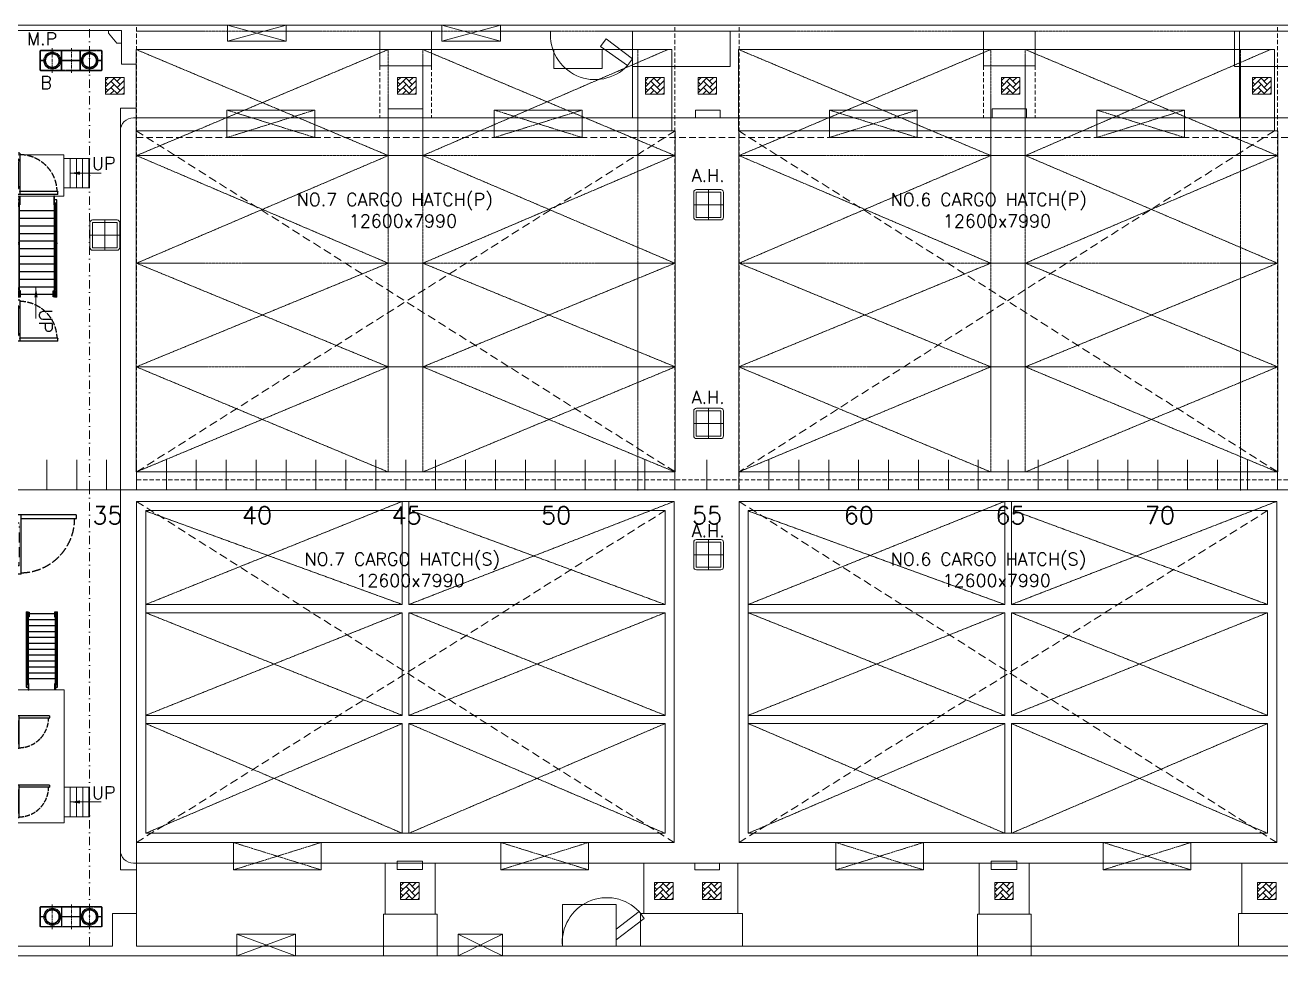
# Model space of a CAD drawing. Header units: inches. Extents: x -1413543 to -1222802, y -662286 to -549720.
# Drawn here: x -1375747 to -1337567, y -632947 to -604660 of the extents above; entities that cross this region are included whole.
import ezdxf

# ---------------------------------------------------------------- set-up
doc = ezdxf.new("R2010")
doc.units = ezdxf.units.IN
doc.header["$MEASUREMENT"] = 0
for name, pattern in [('ACAD_ISO02W100', [15, 12, -3]), ('CENTER', [2, 1.25, -0.25, 0.25, -0.25]), ('CENTER2', [1.125, 0.75, -0.125, 0.125, -0.125]), ('DASHDOTX2', [50.8, 25.4, -12.7, 0, -12.7]), ('HIDDEN', [0.375, 0.25, -0.125]), ('HIDDENX2', [19.05, 12.7, -6.35])]:
    doc.linetypes.add(name, pattern=pattern)
doc.layers.get('0').update_dxf_attribs({"color": 1, "lineweight": 20})
for name, color, linetype in [('bd casing (6c34) - Visible', 8, 'HIDDEN'), ('bd glass (6c34) - Visible', 8, 'HIDDEN'), ('Dimension', 1, 'Continuous'), ('door (6c34) - Visible', 8, 'HIDDEN'), ('door (dd79) - Visible', 7, 'Continuous'), ('LADDER', 2, 'Continuous')]:
    doc.layers.add(name, color=color, linetype=linetype)
doc.layers.add('Door & Window & scuttle', color=2, linetype='Continuous', lineweight=25)
doc.layers.add('Outfiiting Items', color=7, linetype='Continuous', lineweight=20)
doc.styles.add('Romans', font='romans.shx', dxfattribs={"width": 0.8})
doc.styles.get("Standard").update_dxf_attribs({"font": 'arial.ttf'})
doc.dimstyles.new('Base Scale 1-300.1', dxfattribs={"dimscale": 300, "dimtxt": 2, "dimasz": 2, "dimexe": 1, "dimexo": 1, "dimgap": 0.7, "dimtad": 1, "dimdec": 0, "dimzin": 0, "dimdsep": 46, "dimtxsty": 'Romans', "dimcen": 0, "dimclrd": 256, "dimclre": 256, "dimclrt": 104, "dimadec": 0, "dimazin": 0, "dimtfac": 1, "dimtdec": 0, "dimtmove": 0, "dimatfit": 3, "dimfxl": 0, "dimtolj": 1, "dimtzin": 0, "dimlwd": -1, "dimlwe": -1, "dimarcsym": 0})

# ---------------------------------------------------------------- blocks, each defined once
blk = doc.blocks.new('frame23')
at = {"color": 0, "ltscale": 10}
for points in [[(364491, -60802), (364491, -60098)], [(365191, -60802), (365191, -60098)], [(365891, -60802), (365891, -60098)], [(366591, -60802), (366591, -60098)], [(367291, -60802), (367291, -60098)], [(367991, -60802), (367991, -60098)], [(368691, -60802), (368691, -60098)], [(369391, -60802), (369391, -60098)], [(370091, -60802), (370091, -60098)], [(370791, -60802), (370791, -60098)], [(371491, -60802), (371491, -60098)], [(372191, -60802), (372191, -60098)], [(372891, -60802), (372891, -60098)], [(373591, -60802), (373591, -60098)], [(374291, -60802), (374291, -60098)], [(374991, -60802), (374991, -60098)], [(375691, -60802), (375691, -60098)], [(376391, -60802), (376391, -60098)], [(377091, -60802), (377091, -60098)], [(377791, -60802), (377791, -60098)], [(378491, -60802), (378491, -60098)], [(379191, -60802), (379191, -60098)], [(379941, -60802), (379941, -60098)], [(380691, -60802), (380691, -60098)], [(381391, -60802), (381391, -60098)], [(382091, -60802), (382091, -60098)], [(382791, -60802), (382791, -60098)], [(383491, -60802), (383491, -60098)], [(384191, -60802), (384191, -60098)], [(384891, -60802), (384891, -60098)], [(385591, -60802), (385591, -60098)], [(386291, -60802), (386291, -60098)], [(386991, -60802), (386991, -60098)], [(387691, -60802), (387691, -60098)], [(388391, -60802), (388391, -60098)], [(389091, -60802), (389091, -60098)], [(389791, -60802), (389791, -60098)], [(390491, -60802), (390491, -60098)], [(391191, -60802), (391191, -60098)], [(391891, -60802), (391891, -60098)], [(392591, -60802), (392591, -60098)], [(393291, -60802), (393291, -60098)]]:
    blk.add_lwpolyline(points, dxfattribs=at)
at = {"color": 0}
blk.add_lwpolyline([(334889, -60802), (479991, -60802)], dxfattribs=at)
at = {"color": 0, "ltscale": 10, "char_height": 409.8, "attachment_point": 1}
for s, width, insert in [('\\pt819.59;{\\Fromans|c0;35}', 335.84, (365561, -61192)), ('\\pt819.59;{\\Fromans|c0;40}', 666.19, (369061, -61192)), ('\\pt819.59;{\\Fromans|c0;45}', 335.84, (372561, -61192)), ('\\pt819.59;{\\Fromans|c0;50}', 335.84, (376061, -61192)), ('\\pt819.59;{\\Fromans|c0;55}', 409.8, (379593, -61192)), ('\\pt819.59;{\\Fromans|c0;60}', 409.8, (383143, -61192)), ('\\pt819.59;{\\Fromans|c0;65}', 409.8, (386693, -61192)), ('\\pt819.59;{\\Fromans|c0;70}', 409.8, (390193, -61192))]:
    blk.add_mtext_dynamic_manual_height_columns(s, width=width, gutter_width=12.5, heights=[0], dxfattribs=dict(at, insert=insert))
blk = doc.blocks.new('qwee')
at = {"layer": 'bd casing (6c34) - Visible', "color": 0}
for points in [[(541433, -116123, -12), (541448, -116123, -12), (541463, -116123, -12)], [(541433, -116123, -12), (541433, -116147, -12), (541433, -116171, -12)], [(541433, -116651, -12), (541433, -116675, -12), (541433, -116699, -12)], [(541463, -116699, -12), (541448, -116699, -12), (541433, -116699, -12)]]:
    blk.add_open_spline(points, degree=2, dxfattribs=at)
at = {"layer": 'bd glass (6c34) - Visible', "color": 0}
blk.add_open_spline([(541433, -116651, -12), (541433, -116411, -12), (541433, -116171, -12)], degree=2, dxfattribs=at)
at = {"layer": 'Door & Window & scuttle', "color": 0, "linetype": 'ACAD_ISO02W100', "ltscale": 10}
blk.add_arc((541417, -116760, -12), 732, 90.7066, 179.4564, dxfattribs=at)
at = {"layer": 'door (6c34) - Visible', "color": 0}
for points, knots in [([(541486, -116092, -12), (541491, -116092, -12), (541496, -116092, -12), (541500, -116092, -12), (541503, -116092, -12), (541506, -116092, -12), (541509, -116092, -12), (541509, -116092, -12), (541510, -116092, -12), (541511, -116092, -12), (541513, -116092, -12), (541515, -116092, -12), (541516, -116092, -12), (541520, -116093, -12), (541523, -116094, -12), (541527, -116095, -12), (541530, -116096, -12), (541534, -116098, -12), (541537, -116100, -12), (541540, -116103, -12), (541543, -116105, -12), (541545, -116108, -12), (541548, -116111, -12), (541550, -116115, -12), (541551, -116118, -12), (541553, -116121, -12), (541554, -116125, -12), (541555, -116129, -12), (541555, -116130, -12), (541555, -116132, -12), (541555, -116134, -12), (541555, -116135, -12), (541555, -116136, -12), (541555, -116137, -12), (541555, -116138, -12), (541555, -116139, -12), (541555, -116140, -12), (541555, -116142, -12), (541555, -116144, -12), (541555, -116147, -12), (541555, -116149, -12), (541555, -116151, -12), (541555, -116154, -12), (541555, -116163, -12), (541555, -116173, -12), (541555, -116182, -12), (541555, -116192, -12), (541555, -116201, -12), (541555, -116210, -12), (541555, -116213, -12), (541555, -116215, -12), (541555, -116218, -12), (541555, -116220, -12), (541555, -116222, -12), (541555, -116225, -12), (541555, -116225, -12), (541555, -116226, -12), (541555, -116226, -12), (541555, -116227, -12), (541555, -116228, -12), (541555, -116229, -12), (541555, -116229, -12), (541555, -116230, -12), (541555, -116231, -12), (541555, -116234, -12), (541554, -116237, -12), (541554, -116240, -12), (541553, -116243, -12), (541552, -116246, -12), (541550, -116248, -12), (541550, -116249, -12), (541549, -116250, -12), (541549, -116250, -12), (541549, -116251, -12), (541548, -116252, -12), (541548, -116252, -12), (541547, -116253, -12), (541547, -116254, -12), (541547, -116254, -12), (541546, -116255, -12), (541546, -116255, -12), (541546, -116255, -12), (541545, -116256, -12), (541545, -116256, -12), (541545, -116256, -12), (541544, -116258, -12), (541542, -116260, -12), (541541, -116261, -12), (541540, -116263, -12), (541539, -116264, -12), (541538, -116266, -12), (541535, -116269, -12), (541533, -116272, -12), (541531, -116275, -12), (541528, -116279, -12), (541526, -116282, -12), (541523, -116285, -12)], [1.795647, 1.795647, 1.795647, 1.795647, 16.373701, 16.373701, 16.373701, 24.654515, 24.654515, 24.654515, 27.283929, 27.283929, 27.283929, 32.321107, 32.321107, 32.321107, 43.237309, 43.237309, 43.237309, 54.686123, 54.686123, 54.686123, 66.367219, 66.367219, 66.367219, 77.893449, 77.893449, 77.893449, 88.905867, 88.905867, 88.905867, 94.138366, 94.138366, 94.138366, 97.475142, 97.475142, 97.475142, 100.042977, 100.042977, 100.042977, 107.077017, 107.077017, 107.077017, 114.169226, 114.169226, 114.169226, 142.496763, 142.496763, 142.496763, 170.829157, 170.829157, 170.829157, 177.916258, 177.916258, 177.916258, 184.977658, 184.977658, 184.977658, 186.904096, 186.904096, 186.904096, 189.16594, 189.16594, 189.16594, 191.395327, 191.395327, 191.395327, 200.539981, 200.539981, 200.539981, 209.665065, 209.665065, 209.665065, 211.921544, 211.921544, 211.921544, 214.180847, 214.180847, 214.180847, 216.407599, 216.407599, 216.407599, 217.898003, 217.898003, 217.898003, 219.259092, 219.259092, 219.259092, 225.229087, 225.229087, 225.229087, 231.20403, 231.20403, 231.20403, 243.15237, 243.15237, 243.15237, 255.101362, 255.101362, 255.101362, 255.101362]), ([(541504, -116270, -12), (541506, -116267, -12), (541508, -116264, -12), (541511, -116261, -12), (541513, -116258, -12), (541516, -116254, -12), (541518, -116251, -12), (541519, -116250, -12), (541520, -116248, -12), (541522, -116246, -12), (541523, -116245, -12), (541524, -116243, -12), (541525, -116242, -12), (541525, -116241, -12), (541526, -116241, -12), (541526, -116241, -12), (541526, -116240, -12), (541527, -116240, -12), (541527, -116240, -12), (541527, -116239, -12), (541527, -116239, -12), (541527, -116239, -12), (541527, -116238, -12), (541528, -116238, -12), (541528, -116238, -12), (541528, -116238, -12), (541528, -116237, -12), (541528, -116237, -12), (541529, -116236, -12), (541530, -116234, -12), (541530, -116233, -12), (541530, -116232, -12), (541531, -116230, -12), (541531, -116229, -12), (541531, -116229, -12), (541531, -116228, -12), (541531, -116228, -12), (541531, -116228, -12), (541531, -116227, -12), (541531, -116226, -12), (541531, -116226, -12), (541531, -116225, -12), (541531, -116225, -12), (541531, -116222, -12), (541531, -116220, -12), (541531, -116218, -12), (541531, -116215, -12), (541531, -116213, -12), (541531, -116210, -12), (541531, -116201, -12), (541531, -116192, -12), (541531, -116182, -12), (541531, -116173, -12), (541531, -116163, -12), (541531, -116154, -12), (541531, -116151, -12), (541531, -116149, -12), (541531, -116147, -12), (541531, -116144, -12), (541531, -116142, -12), (541531, -116140, -12), (541531, -116139, -12), (541531, -116138, -12), (541531, -116137, -12), (541531, -116136, -12), (541531, -116136, -12), (541531, -116135, -12), (541531, -116135, -12), (541531, -116134, -12), (541530, -116133, -12), (541530, -116131, -12), (541530, -116130, -12), (541529, -116128, -12), (541528, -116127, -12), (541527, -116125, -12), (541526, -116124, -12), (541525, -116122, -12), (541524, -116121, -12), (541522, -116120, -12), (541521, -116119, -12), (541519, -116118, -12), (541518, -116118, -12), (541516, -116117, -12), (541515, -116117, -12), (541513, -116116, -12), (541512, -116116, -12), (541512, -116116, -12), (541511, -116116, -12), (541510, -116116, -12), (541509, -116116, -12), (541509, -116116, -12), (541506, -116116, -12), (541503, -116116, -12), (541500, -116116, -12), (541496, -116116, -12), (541491, -116116, -12), (541486, -116116, -12)], [0, 0, 0, 0, 11.948992, 11.948992, 11.948992, 23.897801, 23.897801, 23.897801, 29.872276, 29.872276, 29.872276, 35.85081, 35.85081, 35.85081, 37.203356, 37.203356, 37.203356, 38.427182, 38.427182, 38.427182, 39.456646, 39.456646, 39.456646, 40.483304, 40.483304, 40.483304, 41.51353, 41.51353, 41.51353, 45.656856, 45.656856, 45.656856, 49.780168, 49.780168, 49.780168, 50.816029, 50.816029, 50.816029, 52.361849, 52.361849, 52.361849, 54.243136, 54.243136, 54.243136, 61.349686, 61.349686, 61.349686, 68.43025, 68.43025, 68.43025, 96.769181, 96.769181, 96.769181, 125.112929, 125.112929, 125.112929, 132.188927, 132.188927, 132.188927, 139.323117, 139.323117, 139.323117, 141.790748, 141.790748, 141.790748, 143.489566, 143.489566, 143.489566, 145.85198, 145.85198, 145.85198, 150.863874, 150.863874, 150.863874, 156.102942, 156.102942, 156.102942, 161.411952, 161.411952, 161.411952, 166.618452, 166.618452, 166.618452, 171.527424, 171.527424, 171.527424, 173.960274, 173.960274, 173.960274, 176.063873, 176.063873, 176.063873, 184.170713, 184.170713, 184.170713, 198.212156, 198.212156, 198.212156, 198.212156])]:
    blk.add_open_spline(points, degree=3, knots=knots, dxfattribs=at)
blk.add_open_spline([(541523, -116285, -12), (541514, -116278, -12), (541504, -116270, -12)], degree=2, dxfattribs=at)
at = {"layer": 'door (dd79) - Visible', "color": 0}
for p, q in [((541408, -116008, -12), (541408, -116808, -12)), ((541408, -116008, -12), (541458, -116008, -12)), ((541463, -116013, -12), (541463, -116803, -12)), ((541468, -116074, -12), (541468, -116134, -12)), ((541474, -116074, -12), (541484, -116082, -12)), ((541474, -116077, -12), (541484, -116085, -12)), ((541484, -116126, -12), (541484, -116082, -12)), ((541468, -116134, -12), (541474, -116134, -12)), ((541474, -116134, -12), (541484, -116126, -12)), ((540663, -116808, -12), (540663, -116758, -12)), ((540668, -116753, -12), (541403, -116753, -12)), ((540663, -116808, -12), (541458, -116808, -12))]:
    blk.add_line(p, q, dxfattribs=at)
for centre, start, end in [((541458, -116013, -12), 360, 90), ((540668, -116758, -12), 90, 180), ((541403, -116758, -12), 360, 90), ((541458, -116803, -12), 270, 0)]:
    blk.add_arc(centre, 4.8, start, end, dxfattribs=at)
for points, degree in [([(541468, -116074, -12), (541471, -116074, -12), (541474, -116074, -12)], 2), ([(541468, -116077, -12), (541471, -116077, -12), (541474, -116077, -12)], 2), ([(541484, -116092, -12), (541485, -116092, -12), (541485, -116092, -12), (541486, -116092, -12)], 3), ([(541486, -116116, -12), (541486, -116116, -12), (541485, -116116, -12), (541484, -116116, -12)], 3), ([(541408, -116753, -12), (541408, -116778, -12), (541408, -116803, -12)], 2)]:
    blk.add_open_spline(points, degree=degree, dxfattribs=at)
blk = doc.blocks.new('344')
at = {"color": 0, "xscale": -1.166284279373328, "yscale": 1.166284279373328, "zscale": 1.166284279373328}
blk.add_blockref('qwee', (1172203, 20598, 13), dxfattribs=at)
blk = doc.blocks.new('A$C2d3c49ee')
at = {"layer": 'LADDER', "color": 0}
for p, q in [((-2217, -4000), (-2217, -5923, 3562)), ((-2167, -4000, 0), (-2217, -4000)), ((-2167, -4000, 0), (-2167, -5923, 3562)), ((-2167, -4208, 7669), (-1470, -4208, 7669)), ((-1470, -5923, 3562), (-1470, -4000, -1290)), ((-1420, -4000, 0), (-1470, -4000, 0)), ((-1420, -5923, 3562), (-1420, -4000)), ((-2167, -4359, 7669), (-1470, -4359, 7669)), ((-2167, -4509, 7209), (-1470, -4509, 7209)), ((-2167, -4660, 3562), (-1470, -4660, 3562)), ((-2167, -4811, 3562), (-1470, -4811, 3562)), ((-2167, -4961, 1136), (-1470, -4961, 1136)), ((-2167, -5112, 3562), (-1470, -5112, 3562)), ((-2167, -5262, 3562), (-1470, -5262, 3562)), ((-2167, -5413, 5229), (-1470, -5413, 5229)), ((-2167, -5563, 5229), (-1470, -5563, 5229)), ((-2167, -5923, 3562), (-2217, -5923, 3562)), ((-2167, -5714, 3562), (-1470, -5714, 3562)), ((-2167, -5864, 3562), (-1470, -5864, 3562)), ((-2167, -5864, 3562), (-1470, -5864, 3562)), ((-1420, -5923, 3562), (-1470, -5923, 3562))]:
    blk.add_line(p, q, dxfattribs=at)
at = {"layer": 'LADDER', "color": 0, "lineweight": 20}
for p, q in [((-2213, -4098, 3562), (-2213, -5760, 3562)), ((-2170, -4098, 3562), (-2170, -5760, 3562)), ((-1467, -4098, 3562), (-1467, -5760, 3562)), ((-1424, -4098, 3562), (-1424, -5760, 3562))]:
    blk.add_line(p, q, dxfattribs=at)
at = {"layer": 'LADDER', "color": 0, "linetype": 'CENTER', "ltscale": 0.5}
for p, q in [((-2192, -5782, 3562), (-2191, -4053, 3562)), ((-1445, -5782, 3562), (-1446, -4053, 3562))]:
    blk.add_line(p, q, dxfattribs=at)
at = {"layer": 'LADDER', "color": 0}
for points, elevation in [([(-2152, -4097), (-2167, -4097), (-2167, -3929), (-2152, -3929)], 0), ([(-1485, -4097), (-1470, -4097), (-1470, -3929), (-1485, -3929)], 0), ([(-2183, -5913), (-2143, -5913), (-2143, -5793), (-2183, -5793)], 3562), ([(-2167, -5890), (-2159, -5890), (-2159, -5815), (-2167, -5815)], 3562), ([(-1454, -5913), (-1494, -5913), (-1494, -5793), (-1454, -5793)], 3562), ([(-1470, -5890), (-1478, -5890), (-1478, -5815), (-1470, -5815)], 3562)]:
    blk.add_lwpolyline(points, close=True, dxfattribs=dict(at, elevation=elevation))
at = {"layer": 'LADDER', "color": 0, "linetype": 'HIDDEN', "ltscale": 0.5}
for centre in [(-2191, -4859, 3562), (-1446, -4859, 3562)]:
    blk.add_circle(centre, 21.5, dxfattribs=at)
at = {"layer": 'LADDER', "color": 0, "lineweight": 20}
for centre, radius, start, end in [((-2191, -4098, 3562), 21.4, 0.0056, 180.0056), ((-1446, -4098, 3562), 21.4, 359.9944, 179.9944), ((-2191, -5760, 3562), 21.5, 179.9969, 0), ((-1445, -5760, 3562), 21.5, 180, 0.0031)]:
    blk.add_arc(centre, radius, start, end, dxfattribs=at)
at = {"layer": 'LADDER', "color": 0, "linetype": 'HIDDEN', "ltscale": 0.5}
for centre, start, end in [((-2191, -4101, 3562), 180.0009, 354.1148), ((-1446, -4101, 3562), 185.8852, 359.9991), ((-2191, -5760, 3562), 5.8852, 179.9991), ((-1445, -5760, 3562), 0.0009, 174.1148)]:
    blk.add_arc(centre, 21.5, start, end, dxfattribs=at)
blk = doc.blocks.new('FFS')
at = {"layer": 'Outfiiting Items', "ltscale": 100}
h = blk.add_hatch(color=0, dxfattribs=at)
h.dxf.hatch_style = 1
h.paths.add_polyline_path([(-1690, 667), (-1690, 645), (-1713, 645)])
h = blk.add_hatch(color=0, dxfattribs=at)
h.dxf.hatch_style = 1
h.paths.add_polyline_path([(-912, 623), (-912, 645), (-935, 645)])
h = blk.add_hatch(color=0, dxfattribs=at)
h.dxf.hatch_style = 1
h.paths.add_polyline_path([(-890, 623), (-890, 645), (-868, 645)])
h = blk.add_hatch(color=0, dxfattribs=at)
h.dxf.hatch_style = 1
h.paths.add_polyline_path([(-222, 623), (-222, 645), (-244, 645)])
h = blk.add_hatch(color=0, dxfattribs=at)
h.dxf.hatch_style = 1
h.paths.add_polyline_path([(-200, 623), (-200, 645), (-177, 645)])
h = blk.add_hatch(color=0, dxfattribs=at)
h.dxf.hatch_style = 1
h.paths.add_polyline_path([(578, 667), (578, 645), (600, 645)])
h = blk.add_hatch(color=0, dxfattribs=at)
h.dxf.hatch_style = 1
h.paths.add_polyline_path([(-1691, 319), (-1691, 297), (-1668, 297)])
h = blk.add_hatch(color=0, dxfattribs=at)
h.dxf.hatch_style = 1
h.paths.add_polyline_path([(-1691, 253), (-1691, 275), (-1668, 275)])
h = blk.add_hatch(color=0, dxfattribs=at)
h.dxf.hatch_style = 1
h.paths.add_polyline_path([(-1564, 319), (-1564, 297), (-1586, 297)])
h = blk.add_hatch(color=0, dxfattribs=at)
h.dxf.hatch_style = 1
h.paths.add_polyline_path([(-1564, 253), (-1564, 275), (-1586, 275)])
h = blk.add_hatch(color=0, dxfattribs=at)
h.dxf.hatch_style = 1
h.paths.add_polyline_path([(-912, 319), (-912, 297), (-935, 297)])
h = blk.add_hatch(color=0, dxfattribs=at)
h.dxf.hatch_style = 1
h.paths.add_polyline_path([(-912, 253), (-912, 275), (-935, 275)])
h = blk.add_hatch(color=0, dxfattribs=at)
h.dxf.hatch_style = 1
h.paths.add_polyline_path([(-890, 319), (-890, 297), (-868, 297)])
h = blk.add_hatch(color=0, dxfattribs=at)
h.dxf.hatch_style = 1
h.paths.add_polyline_path([(-890, 253), (-890, 275), (-868, 275)])
h = blk.add_hatch(color=0, dxfattribs=at)
h.dxf.hatch_style = 1
h.paths.add_polyline_path([(-222, 319), (-222, 297), (-244, 297)])
h = blk.add_hatch(color=0, dxfattribs=at)
h.dxf.hatch_style = 1
h.paths.add_polyline_path([(-222, 253), (-222, 275), (-244, 275)])
h = blk.add_hatch(color=0, dxfattribs=at)
h.dxf.hatch_style = 1
h.paths.add_polyline_path([(-200, 319), (-200, 297), (-177, 297)])
h = blk.add_hatch(color=0, dxfattribs=at)
h.dxf.hatch_style = 1
h.paths.add_polyline_path([(-200, 253), (-200, 275), (-177, 275)])
h = blk.add_hatch(color=0, dxfattribs=at)
h.dxf.hatch_style = 1
h.paths.add_polyline_path([(451, 319), (451, 297), (474, 297)])
h = blk.add_hatch(color=0, dxfattribs=at)
h.dxf.hatch_style = 1
h.paths.add_polyline_path([(451, 253), (451, 275), (474, 275)])
h = blk.add_hatch(color=0, dxfattribs=at)
h.dxf.hatch_style = 1
h.paths.add_polyline_path([(578, 319), (578, 297), (556, 297)])
h = blk.add_hatch(color=0, dxfattribs=at)
h.dxf.hatch_style = 1
h.paths.add_polyline_path([(578, 253), (578, 275), (556, 275)])
h = blk.add_hatch(color=0, dxfattribs=at)
h.dxf.hatch_style = 1
h.paths.add_polyline_path([(-1690, -95), (-1690, -73), (-1713, -73)])
h = blk.add_hatch(color=0, dxfattribs=at)
h.dxf.hatch_style = 1
h.paths.add_polyline_path([(-912, -51), (-912, -73), (-935, -73)])
h = blk.add_hatch(color=0, dxfattribs=at)
h.dxf.hatch_style = 1
h.paths.add_polyline_path([(-890, -51), (-890, -73), (-868, -73)])
h = blk.add_hatch(color=0, dxfattribs=at)
h.dxf.hatch_style = 1
h.paths.add_polyline_path([(-222, -51), (-222, -73), (-244, -73)])
h = blk.add_hatch(color=0, dxfattribs=at)
h.dxf.hatch_style = 1
h.paths.add_polyline_path([(-200, -51), (-200, -73), (-177, -73)])
h = blk.add_hatch(color=0, dxfattribs=at)
h.dxf.hatch_style = 1
h.paths.add_polyline_path([(578, -95), (578, -73), (600, -73)])
at = {"layer": 'Outfiiting Items', "color": 0, "linetype": 'HIDDEN', "ltscale": 100}
for p, q in [((600, 645), (-1713, 645)), ((-1690, 667), (-1690, -95)), ((-912, 645), (-912, -73)), ((-890, 645), (-890, -73)), ((-222, 645), (-222, -73)), ((-200, 645), (-200, -73)), ((578, -95), (578, 667)), ((-1690, 297), (-1526, 297)), ((-1690, 275), (-1526, 275)), ((-968, 297), (-144, 297)), ((-968, 275), (-144, 275)), ((414, 297), (578, 297)), ((414, 275), (578, 275)), ((-1713, -73), (600, -73))]:
    blk.add_line(p, q, dxfattribs=at)
at = {"layer": 'Outfiiting Items', "color": 0, "linetype": 'CENTER', "ltscale": 100}
for p, q in [((-1247, 744), (-1247, -172)), ((-537, 744), (-537, -172)), ((135, 744), (135, -172))]:
    blk.add_line(p, q, dxfattribs=at)
at = {"layer": 'Outfiiting Items', "color": 0, "ltscale": 100}
for points in [[(-1713, 645), (-1713, -73)], [(578, 667), (-1690, 667)], [(600, -73), (600, 645)], [(-1690, -95), (578, -95)]]:
    blk.add_lwpolyline(points, dxfattribs=at)
for centre in [(-1247, 286), (135, 286)]:
    blk.add_circle(centre, 316, dxfattribs=at)
at = {"layer": 'Outfiiting Items', "color": 0, "linetype": 'HIDDEN', "ltscale": 100}
for centre, radius in [((-1247, 286), 279), ((-1247, 286), 247), ((135, 286), 279), ((135, 286), 247)]:
    blk.add_circle(centre, radius, dxfattribs=at)
blk = doc.blocks.new('A.H')
at = {"color": 0, "ltscale": 30}
blk.add_lwpolyline([(576096, -106570), (576668, -106570, -0.414214), (576731, -106633), (576731, -107217, -0.414214), (576668, -107280), (576096, -107280, -0.414214), (576033, -107217), (576033, -106633, -0.414214)], format="xyb", close=True, dxfattribs=at)
blk.add_lwpolyline([(576092, -106629), (576672, -106629), (576672, -107221), (576092, -107221)], close=True, dxfattribs=at)
for points in [[(576382, -106570), (576382, -107280)], [(576033, -106925), (576731, -106925)]]:
    blk.add_lwpolyline(points, dxfattribs=at)

msp = doc.modelspace()

# ---------------------------------------------------------------- hatches: boundary and pattern name
at = {"ltscale": 30}
h = msp.add_hatch(dxfattribs=at)
h.set_pattern_fill('AR-HBONE', color=0, scale=1.297565)
h.set_pattern_definition([(45, (-2111996.71, -446402.82), (2e-14, 186.439404), [395.4977, -131.83257]), (135, (-2111903.5, -446309.6), (2e-14, 186.439404), [395.4977, -131.83257])])
h.paths.add_polyline_path([(-1372739, -606251), (-1373304, -606251), (-1373304, -606760), (-1372739, -606760)])
h = msp.add_hatch(dxfattribs=at)
h.set_pattern_fill('AR-HBONE', color=0, scale=1.297565)
h.set_pattern_definition([(45, (-2103113.94, -446402.82), (2e-14, 186.439404), [395.4977, -131.83257]), (135, (-2103020.72, -446309.6), (2e-14, 186.439404), [395.4977, -131.83257])])
h.paths.add_polyline_path([(-1363856, -606251), (-1364421, -606251), (-1364421, -606760), (-1363856, -606760)])
h = msp.add_hatch(dxfattribs=at)
h.set_pattern_fill('AR-HBONE', color=0, scale=1.297565)
h.set_pattern_definition([(45, (-2095579.29, -446402.82), (2e-14, 186.439404), [395.4977, -131.83257]), (135, (-2095486.07, -446309.6), (2e-14, 186.439404), [395.4977, -131.83257])])
h.paths.add_polyline_path([(-1356322, -606251), (-1356887, -606251), (-1356887, -606760), (-1356322, -606760)])
h = msp.add_hatch(dxfattribs=at)
h.set_pattern_fill('AR-HBONE', color=0, scale=1.297565)
h.set_pattern_definition([(45, (-2093980.61, -446402.82), (2e-14, 186.439404), [395.4977, -131.83257]), (135, (-2093887.4, -446309.6), (2e-14, 186.439404), [395.4977, -131.83257])])
h.paths.add_polyline_path([(-1354723, -606251), (-1355288, -606251), (-1355288, -606760), (-1354723, -606760)])
h = msp.add_hatch(dxfattribs=at)
h.set_pattern_fill('AR-HBONE', color=0, scale=1.297565)
h.set_pattern_definition([(45, (-2084758.86, -446402.82), (2e-14, 186.439404), [395.4977, -131.83257]), (135, (-2084665.64, -446309.6), (2e-14, 186.439404), [395.4977, -131.83257])])
h.paths.add_polyline_path([(-1345501, -606251), (-1346066, -606251), (-1346066, -606760), (-1345501, -606760)])
h = msp.add_hatch(dxfattribs=at)
h.set_pattern_fill('AR-HBONE', color=0, scale=1.297565)
h.set_pattern_definition([(45, (-2077120.93, -446402.82), (2e-14, 186.439404), [395.4977, -131.83257]), (135, (-2077027.71, -446309.6), (2e-14, 186.439404), [395.4977, -131.83257])])
h.paths.add_polyline_path([(-1337863, -606251), (-1338428, -606251), (-1338428, -606760), (-1337863, -606760)])
h = msp.add_hatch(dxfattribs=at)
h.set_pattern_fill('AR-HBONE', color=0, scale=1.297565)
h.set_pattern_definition([(45, (-2103022.23, -470873.06), (2e-14, 186.439404), [395.4977, -131.83257]), (135, (-2102929.01, -470779.84), (2e-14, 186.439404), [395.4977, -131.83257])])
h.paths.add_polyline_path([(-1363765, -630721), (-1364330, -630721), (-1364330, -631230), (-1363765, -631230)])
h = msp.add_hatch(dxfattribs=at)
h.set_pattern_fill('AR-HBONE', color=0, scale=1.297565)
h.set_pattern_definition([(45, (-2095302.64, -470873.06), (2e-14, 186.439404), [395.4977, -131.83257]), (135, (-2095209.42, -470779.84), (2e-14, 186.439404), [395.4977, -131.83257])])
h.paths.add_polyline_path([(-1356045, -630721), (-1356610, -630721), (-1356610, -631230), (-1356045, -631230)])
h = msp.add_hatch(dxfattribs=at)
h.set_pattern_fill('AR-HBONE', color=0, scale=1.297565)
h.set_pattern_definition([(45, (-2093841.64, -470873.06), (2e-14, 186.439404), [395.4977, -131.83257]), (135, (-2093748.42, -470779.84), (2e-14, 186.439404), [395.4977, -131.83257])])
h.paths.add_polyline_path([(-1354584, -630721), (-1355149, -630721), (-1355149, -631230), (-1354584, -631230)])
h = msp.add_hatch(dxfattribs=at)
h.set_pattern_fill('AR-HBONE', color=0, scale=1.297565)
h.set_pattern_definition([(45, (-2084959.42, -470873.06), (2e-14, 186.439404), [395.4977, -131.83257]), (135, (-2084866.2, -470779.84), (2e-14, 186.439404), [395.4977, -131.83257])])
h.paths.add_polyline_path([(-1345702, -630721), (-1346267, -630721), (-1346267, -631230), (-1345702, -631230)])
h = msp.add_hatch(dxfattribs=at)
h.set_pattern_fill('AR-HBONE', color=0, scale=1.297565)
h.set_pattern_definition([(45, (-2076970.44, -470873.06), (2e-14, 186.439404), [395.4977, -131.83257]), (135, (-2076877.22, -470779.84), (2e-14, 186.439404), [395.4977, -131.83257])])
h.paths.add_polyline_path([(-1337713, -630721), (-1338278, -630721), (-1338278, -631230), (-1337713, -631230)])

# ---------------------------------------------------------------- linework, layer by layer
at = {"color": 0, "ltscale": 30}
for points in [[(-1246088, -631376), (-1258070, -631995), (-1261636, -632537), (-1264864, -632947), (-1264991, -632947), (-1383635, -632947, -0.029943), (-1393912, -631927, -0.028919), (-1400690, -630435), (-1408334, -628283), (-1408334, -618760), (-1408334, -609013), (-1406184, -608395, -0.013344), (-1398638, -606441, -0.021418), (-1391487, -605111, -0.033683), (-1385391, -604660), (-1264991, -604660), (-1261636, -605071), (-1258070, -605612), (-1246088, -606232)], [(-1372850, -618760), (-1372850, -607873, -0.414214), (-1372456, -607479), (-1372363, -607479), (-1265864, -607479, -0.414214), (-1265470, -607873), (-1265470, -611383, 0.414214), (-1264048, -612805), (-1248227, -612805, -0.414214), (-1247833, -613199), (-1247833, -617495), (-1247745, -618001), (-1247745, -618804)], [(-1372850, -618760), (-1372850, -629735, 0.414214), (-1372456, -630129), (-1265864, -630129, 0.414214), (-1265470, -629735), (-1265470, -626224, -0.414214), (-1264048, -624803), (-1248227, -624803, 0.414214), (-1247833, -624408), (-1247833, -620113), (-1247745, -619607), (-1247745, -618804)]]:
    msp.add_lwpolyline(points, format="xyb", dxfattribs=at)
at = {"color": 0, "linetype": 'DASHDOTX2', "ltscale": 10}
for points in [[(-1373788, -618760), (-1373788, -604660)], [(-1373788, -632633), (-1373788, -618760)]]:
    msp.add_lwpolyline(points, dxfattribs=at)
at = {"color": 0, "linetype": 'HIDDENX2', "ltscale": 10}
for points in [[(-1372359, -618760), (-1372359, -604660)], [(-1355991, -618760), (-1355991, -604660)], [(-1354042, -618760), (-1354042, -604660)], [(-1337674, -618760), (-1337674, -604660)], [(-1264015, -618479), (-1372359, -618479)]]:
    msp.add_lwpolyline(points, dxfattribs=at)
at = {"color": 0, "ltscale": 30}
for points in [[(-1369592, -604660), (-1367812, -604660), (-1367812, -605151), (-1369592, -605151)], [(-1363076, -604660), (-1361295, -604660), (-1361295, -605151), (-1363076, -605151)], [(-1364967, -604843), (-1363392, -604843), (-1363392, -605898), (-1364967, -605898)], [(-1357284, -604843), (-1354308, -604843), (-1354308, -605914), (-1357284, -605914)], [(-1346611, -604843), (-1345037, -604843), (-1345037, -605898), (-1346611, -605898)], [(-1338977, -604843), (-1336001, -604843), (-1336001, -605914), (-1338977, -605914)], [(-1372370, -607872), (-1356082, -607873), (-1356082, -605403), (-1372370, -605403)], [(-1359667, -605403), (-1358200, -605403), (-1358200, -605978), (-1359667, -605978)], [(-1354053, -607872), (-1337765, -607873), (-1337765, -605403), (-1354053, -605403)], [(-1373304, -606251), (-1372739, -606251), (-1372739, -606760), (-1373304, -606760)], [(-1364421, -606251), (-1363856, -606251), (-1363856, -606760), (-1364421, -606760)], [(-1356887, -606251), (-1356322, -606251), (-1356322, -606760), (-1356887, -606760)], [(-1355288, -606251), (-1354723, -606251), (-1354723, -606760), (-1355288, -606760)], [(-1346066, -606251), (-1345501, -606251), (-1345501, -606760), (-1346066, -606760)], [(-1338428, -606251), (-1337863, -606251), (-1337863, -606760), (-1338428, -606760)], [(-1369610, -608075), (-1366942, -608075), (-1366942, -607242), (-1369610, -607242)], [(-1364705, -607479), (-1363654, -607479), (-1363654, -607209), (-1364705, -607209)], [(-1361482, -608075), (-1358813, -608075), (-1358813, -607242), (-1361482, -607242)], [(-1355363, -607479), (-1354614, -607479), (-1354614, -607241), (-1355363, -607241)], [(-1351293, -608075), (-1348625, -608075), (-1348625, -607242), (-1351293, -607242)], [(-1346350, -607479), (-1345299, -607479), (-1345299, -607209), (-1346350, -607209)], [(-1343165, -608075), (-1340496, -608075), (-1340496, -607242), (-1343165, -607242)], [(-1372369, -607873), (-1355980, -607873), (-1355980, -618241), (-1372369, -618241)], [(-1354052, -607873), (-1337663, -607873), (-1337663, -618241), (-1354052, -618241)], [(-1375989, -608599), (-1374566, -608599), (-1374566, -609862), (-1375989, -609862)], [(-1374566, -608709), (-1373788, -608709), (-1373788, -609610), (-1374566, -609610)], [(-1372359, -619134), (-1356010, -619134), (-1356010, -629502), (-1372359, -629502)], [(-1354042, -619134), (-1337693, -619134), (-1337693, -629502), (-1354042, -629502)], [(-1375997, -624866), (-1374563, -624866), (-1374563, -628903), (-1375997, -628903)], [(-1374563, -627819), (-1373788, -627819), (-1373788, -628721), (-1374563, -628721)], [(-1369415, -630334), (-1366747, -630334), (-1366747, -629502), (-1369415, -629502)], [(-1361287, -630334), (-1358618, -630334), (-1358618, -629502), (-1361287, -629502)], [(-1351098, -630334), (-1348430, -630334), (-1348430, -629502), (-1351098, -629502)], [(-1342970, -630334), (-1340301, -630334), (-1340301, -629502), (-1342970, -629502)], [(-1364434, -630071), (-1363660, -630071), (-1363660, -630323), (-1364434, -630323)], [(-1356938, -631657), (-1354079, -631657), (-1354079, -630129), (-1356938, -630129)], [(-1355390, -630129), (-1354634, -630129), (-1354634, -630336), (-1355390, -630336)], [(-1346372, -630071), (-1345597, -630071), (-1345597, -630323), (-1346372, -630323)], [(-1338752, -631657), (-1336263, -631657), (-1336263, -630129), (-1338752, -630129)], [(-1364330, -630721), (-1363765, -630721), (-1363765, -631230), (-1364330, -631230)], [(-1356610, -630721), (-1356045, -630721), (-1356045, -631230), (-1356610, -631230)], [(-1355149, -630721), (-1354584, -630721), (-1354584, -631230), (-1355149, -631230)], [(-1346267, -630721), (-1345702, -630721), (-1345702, -631230), (-1346267, -631230)], [(-1338278, -630721), (-1337713, -630721), (-1337713, -631230), (-1338278, -631230)], [(-1359412, -631381), (-1357781, -631381), (-1357781, -632650), (-1359412, -632650)], [(-1357042, -632650), (-1353937, -632650), (-1353937, -631657), (-1357042, -631657)], [(-1338856, -632650), (-1336121, -632650), (-1336121, -631657), (-1338856, -631657)], [(-1369312, -632947), (-1367530, -632947), (-1367530, -632284), (-1369312, -632284)], [(-1362576, -632947), (-1361234, -632947), (-1361234, -632284), (-1362576, -632284)], [(-1357042, -632650), (-1353901, -632650), (-1353901, -632650), (-1357042, -632650)], [(-1338856, -632650), (-1336084, -632650), (-1336084, -632650), (-1338856, -632650)]]:
    msp.add_lwpolyline(points, close=True, dxfattribs=at)
for points in [[(-1369592, -605151), (-1367812, -604660)], [(-1369592, -604660), (-1367812, -605151)], [(-1363076, -605151), (-1361295, -604660)], [(-1363076, -604660), (-1361295, -605151)], [(-1375997, -604823), (-1372814, -604823), (-1372814, -605843), (-1372359, -605843)], [(-1373216, -604823), (-1373216, -604901), (-1372960, -605213), (-1372814, -605213)], [(-1358082, -605081), (-1357281, -605687), (-1357435, -605891), (-1358254, -605309)], [(-1358254, -605309), (-1358082, -605081)], [(-1357284, -607479), (-1357284, -604843)], [(-1338825, -607479), (-1338825, -604843)], [(-1372850, -618760), (-1372850, -607186), (-1372370, -607186)], [(-1374377, -608709), (-1374377, -609610)], [(-1374188, -608709), (-1374188, -609610)], [(-1374000, -608709), (-1374000, -609610)], [(-1373811, -608709), (-1373811, -609610)], [(-1410223, -618787), (-1225777, -618787)], [(-1410223, -618787), (-1225787, -618787)], [(-1372850, -618760), (-1372850, -630334), (-1372359, -630334)], [(-1372359, -619134), (-1372359, -631662)], [(-1364280, -622268), (-1364280, -619134)], [(-1364077, -622268), (-1364077, -619134)], [(-1345963, -622268), (-1345963, -619134)], [(-1345760, -622268), (-1345760, -619134)], [(-1356290, -625887), (-1356290, -629221), (-1372079, -629221), (-1372079, -619414), (-1364280, -619414)], [(-1363981, -619414), (-1356290, -619414), (-1356290, -622268)], [(-1337973, -625887), (-1337973, -629221), (-1353762, -629221), (-1353762, -619414), (-1345963, -619414)], [(-1345664, -619414), (-1337973, -619414), (-1337973, -622268)], [(-1372079, -622268), (-1364280, -622268)], [(-1364077, -622268), (-1356290, -622268)], [(-1353762, -622268), (-1345963, -622268)], [(-1345760, -622268), (-1337973, -622268)], [(-1372079, -622519), (-1364280, -622519)], [(-1364280, -625637), (-1364280, -622519)], [(-1364077, -622519), (-1356290, -622519)], [(-1364077, -625637), (-1364077, -622519)], [(-1356290, -622519), (-1356290, -625637)], [(-1353762, -622519), (-1345963, -622519)], [(-1345963, -625637), (-1345963, -622519)], [(-1345760, -622519), (-1337973, -622519)], [(-1345760, -625637), (-1345760, -622519)], [(-1337973, -622519), (-1337973, -625637)], [(-1372079, -625637), (-1364280, -625637)], [(-1364077, -625637), (-1356290, -625637)], [(-1353762, -625637), (-1345963, -625637)], [(-1345760, -625637), (-1337973, -625637)], [(-1372079, -625887), (-1364280, -625887)], [(-1364280, -629221), (-1364280, -625887)], [(-1364077, -625887), (-1356290, -625887)], [(-1364077, -629221), (-1364077, -625887)], [(-1353762, -625887), (-1345963, -625887)], [(-1345963, -629221), (-1345963, -625887)], [(-1345760, -625887), (-1337973, -625887)], [(-1345760, -629221), (-1345760, -625887)], [(-1374374, -627819), (-1374374, -628721)], [(-1374185, -627819), (-1374185, -628721)], [(-1373996, -627819), (-1373996, -628721)], [(-1373808, -627819), (-1373808, -628721)], [(-1364799, -631678), (-1364799, -630129)], [(-1363280, -631678), (-1363280, -630129)], [(-1346736, -631678), (-1346736, -630129)], [(-1345217, -631678), (-1345217, -630129)], [(-1376159, -632650), (-1373090, -632650), (-1373090, -631662), (-1372359, -631662), (-1372359, -632650), (-1274450, -632650), (-1274450, -631538), (-1272818, -631538), (-1272818, -632632)], [(-1363224, -631678), (-1363224, -632947), (-1364855, -632947), (-1364855, -631678)], [(-1364855, -631678), (-1363224, -631678)], [(-1357781, -632456), (-1356923, -631807), (-1357077, -631603), (-1357781, -632135)], [(-1345161, -631678), (-1345161, -632947), (-1346792, -632947), (-1346792, -631678)], [(-1346792, -631678), (-1345161, -631678)], [(-1369312, -632947), (-1367530, -632284)], [(-1369312, -632284), (-1367530, -632947)], [(-1362576, -632947), (-1361234, -632284)], [(-1362576, -632284), (-1361234, -632947)]]:
    msp.add_lwpolyline(points, dxfattribs=at)
at = {"color": 0, "linetype": 'CENTER2', "ltscale": 30}
for points in [[(-1372359, -604843), (-1266681, -604843)], [(-1372369, -605403), (-1364705, -608625)], [(-1372359, -608625), (-1364705, -605403)], [(-1364705, -618241), (-1364705, -605403), (-1363654, -605403), (-1363654, -618241)], [(-1363654, -608625), (-1356205, -605403)], [(-1363654, -605403), (-1355991, -608625)], [(-1357113, -618804), (-1357113, -605403)], [(-1354052, -605403), (-1346388, -608625)], [(-1354042, -608625), (-1346388, -605403)], [(-1346388, -618241), (-1346388, -605403), (-1345337, -605403), (-1345337, -618241)], [(-1345337, -608625), (-1337888, -605403)], [(-1345337, -605403), (-1337674, -608625)], [(-1338796, -618804), (-1338796, -605403)], [(-1372359, -608625), (-1355991, -608625)], [(-1372359, -611896), (-1364705, -608625)], [(-1372359, -608625), (-1364705, -611896)], [(-1363654, -611896), (-1355991, -608625)], [(-1363654, -608625), (-1355991, -611896)], [(-1354042, -608625), (-1337674, -608625)], [(-1354042, -611896), (-1346388, -608625)], [(-1354042, -608625), (-1346388, -611896)], [(-1345337, -611896), (-1337674, -608625)], [(-1345337, -608625), (-1337674, -611896)], [(-1372369, -615046), (-1364705, -611896)], [(-1372359, -611896), (-1355991, -611896)], [(-1372359, -611896), (-1364705, -615046)], [(-1363654, -611896), (-1355980, -615046)], [(-1355991, -611896), (-1363654, -615046)], [(-1354052, -615046), (-1346388, -611896)], [(-1354042, -611896), (-1337674, -611896)], [(-1354042, -611896), (-1346388, -615046)], [(-1345337, -611896), (-1337663, -615046)], [(-1337674, -611896), (-1345337, -615046)], [(-1372369, -615046), (-1355980, -615046)], [(-1372369, -618241), (-1364705, -615046)], [(-1372369, -615046), (-1364705, -618241)], [(-1363654, -615046), (-1355991, -618241)], [(-1355980, -615046), (-1363654, -618241)], [(-1354052, -615046), (-1337663, -615046)], [(-1354052, -618241), (-1346388, -615046)], [(-1354052, -615046), (-1346388, -618241)], [(-1345337, -615046), (-1337674, -618241)], [(-1337663, -615046), (-1345337, -618241)], [(-1364280, -619134), (-1372079, -622268)], [(-1356010, -619134), (-1364077, -622268)], [(-1345963, -619134), (-1353762, -622268)], [(-1337693, -619134), (-1345760, -622268)], [(-1372079, -619426), (-1364280, -622268)], [(-1363981, -619426), (-1356290, -622268)], [(-1353762, -619426), (-1345963, -622268)], [(-1345664, -619426), (-1337973, -622268)], [(-1372079, -622519), (-1364280, -625637)], [(-1372079, -625637), (-1364280, -622519)], [(-1364077, -622519), (-1356290, -625637)], [(-1364077, -625637), (-1356290, -622519)], [(-1353762, -622519), (-1345963, -625637)], [(-1353762, -625637), (-1345963, -622519)], [(-1345760, -622519), (-1337973, -625637)], [(-1345760, -625637), (-1337973, -622519)], [(-1372079, -625887), (-1364280, -629221)], [(-1364280, -625887), (-1372079, -629221)], [(-1364077, -625887), (-1356290, -629221)], [(-1356290, -625887), (-1364077, -629221)], [(-1353762, -625887), (-1345963, -629221)], [(-1345963, -625887), (-1353762, -629221)], [(-1345760, -625887), (-1337973, -629221)], [(-1337973, -625887), (-1345760, -629221)]]:
    msp.add_lwpolyline(points, dxfattribs=at)
at = {"color": 0, "linetype": 'HIDDEN', "ltscale": 500}
for points in [[(-1364967, -605898), (-1364967, -607479)], [(-1363392, -605898), (-1363392, -607479)], [(-1346611, -605898), (-1346611, -607479)], [(-1345037, -605898), (-1345037, -607479)]]:
    msp.add_lwpolyline(points, dxfattribs=at)
at = {"color": 0, "linetype": 'HIDDEN', "ltscale": 100}
for points in [[(-1366942, -607242), (-1369610, -608075)], [(-1369610, -607242), (-1366942, -608075)], [(-1358813, -607242), (-1361482, -608075)], [(-1361482, -607242), (-1358813, -608075)], [(-1348625, -607242), (-1351293, -608075)], [(-1351293, -607242), (-1348625, -608075)], [(-1340496, -607242), (-1343165, -608075)], [(-1343165, -607242), (-1340496, -608075)], [(-1366747, -629502), (-1369415, -630334)], [(-1369415, -629502), (-1366747, -630334)], [(-1358618, -629502), (-1361287, -630334)], [(-1361287, -629502), (-1358618, -630334)], [(-1348430, -629502), (-1351098, -630334)], [(-1351098, -629502), (-1348430, -630334)], [(-1340301, -629502), (-1342970, -630334)], [(-1342970, -629502), (-1340301, -630334)]]:
    msp.add_lwpolyline(points, dxfattribs=at)
at = {"color": 0, "linetype": 'HIDDEN', "ltscale": 1000}
for points in [[(-1372369, -607873), (-1355980, -618241)], [(-1355980, -607873), (-1372359, -618241)], [(-1354052, -607873), (-1337663, -618241)], [(-1337765, -607873), (-1354042, -618241)], [(-1372359, -619134), (-1356010, -629502)], [(-1354042, -619134), (-1337693, -629502)], [(-1372359, -629502), (-1356290, -619414)], [(-1354042, -629502), (-1337973, -619414)]]:
    msp.add_lwpolyline(points, dxfattribs=at)
at = {"color": 0, "linetype": 'HIDDEN', "ltscale": 800}
msp.add_lwpolyline([(-1372359, -608075), (-1265470, -608075)], dxfattribs=at)
at = {"color": 0, "ltscale": 30}
for centre, start, end in [((-1358420, -604961), 175.0149, 316.645), ((-1358062, -632533), 43.355, 184.9851)]:
    msp.add_arc(centre, 1355, start, end, dxfattribs=at)

# ---------------------------------------------------------------- block references
at = {"color": 0}
for name, p, xscale, yscale, zscale in [('FFS', (-1373899, -605972), 0.819419935989669, 0.819419935989669, 0.819419935989669), ('344', (-2098560, -455278), 1.336340955652392, 1.336340955652392, 1.336340955652392), ('A.H', (-2102860, -471379), 1.297564637023266, 1.297564637023266, 1.297564637023266), ('A.H', (-2121216, -472299), 1.297564637023266, 1.297564637023266, 1.297564637023266), ('344', (-2098560, -459737), 1.336340955652392, 1.336340955652392, 1.336340955652392), ('A.H', (-2102860, -478024), 1.297564637023266, 1.297564637023266, 1.297564637023266), ('frame23', (-1848594, -539800), 1.299088075144587, 1.299088075144587, 1.299088075144587), ('A.H', (-2102860, -482012), 1.297564637023266, 1.297564637023266, 1.297564637023266), ('FFS', (-1373898, -631991), 0.819419935989669, 0.819419935989669, 0.819419935989669)]:
    msp.add_blockref(name, p, dxfattribs=dict(at, xscale=xscale, yscale=yscale, zscale=zscale))
at = {"color": 0, "rotation": 180}
for p, xscale, yscale, zscale in [((-2421649, -843166), -1.933876329960867, 1.933876329960867, 1.933876329960867), ((-1950414, -748499), -1.062353458576109, 1.062353458576109, 1.062353458576109), ((-1950414, -750600), -1.062353458576109, 1.062353458576109, 1.062353458576109)]:
    msp.add_blockref('344', p, dxfattribs=dict(at, xscale=xscale, yscale=yscale, zscale=zscale))
at = {"layer": 'Dimension', "color": 0, "linetype": 'Continuous', "ltscale": 0.5, "xscale": 1.53909753161822, "yscale": 1.53909753161822, "zscale": 1.53909753161822}
msp.add_blockref('A$C2d3c49ee', (-1372592, -603816, -5482), dxfattribs=at)
at = {"layer": 'Dimension', "color": 0, "linetype": 'Continuous', "ltscale": 0.5, "xscale": 1.192507106534811, "yscale": 1.192507106534811, "zscale": 1.192507106534811, "rotation": 180}
msp.add_blockref('A$C2d3c49ee', (-1377409, -629550, 0), dxfattribs=at)

# ---------------------------------------------------------------- texts
at = {"color": 0, "ltscale": 30, "char_height": 389.73, "attachment_point": 1}
for s, width, insert in [('{\\Fromans|c0;M.P}', 917.29, (-1375694, -604883)), ('{\\Fromans|c0;B}', 260.14, (-1375287, -606212)), ('{\\Fromans|c0;UP}', 574.43, (-1373714, -608669, -456)), ('{\\Fromans|c0;A.H.}', 803, (-1355480, -609035)), ('\\pi91.159;{\\Fromans|c0;NO.7 CARGO HATCH(P)\\P\\pi1677.9;12600x7990}', 6844.78, (-1367583, -609767)), ('\\pi37.764;{\\Fromans|c0;NO.6 CARGO HATCH(P)\\P\\pi1624.5;12600x7990}', 6737.99, (-1349469, -609767)), ('{\\Fromans|c0;A.H.}', 803, (-1355480, -615774)), ('{\\Fromans|c0;A.H.}', 803, (-1355480, -619832)), ('\\pi329.27;{\\Fromans|c0;NO.7 CARGO HATCH(S)\\P\\pi1906.7;12600x7990}', 7302.44, (-1367583, -620695)), ('\\pi39.065;{\\Fromans|c0;NO.6 CARGO HATCH(S)\\P\\pi1616.5;12600x7990}', 6722.04, (-1349469, -620695)), ('{\\Fromans|c0;UP}', 574.43, (-1373714, -627795, -456))]:
    msp.add_mtext_dynamic_manual_height_columns(s, width=width, gutter_width=37.5, heights=[0], dxfattribs=dict(at, insert=insert))
at = {"color": 0, "ltscale": 30, "insert": (-1374926, -613299, -456), "char_height": 389.73, "attachment_point": 1, "rotation": 270}
msp.add_mtext_dynamic_manual_height_columns('{\\Fromans|c0;UP}', width=574.43, gutter_width=37.5, heights=[0], dxfattribs=at)

# ---------------------------------------------------------------- leaders
at = {"color": 0, "ltscale": 30}
for points in [[(-1374377, -609159), (-1373438, -609159)], [(-1375416, -612636), (-1375416, -613575)], [(-1374374, -628270), (-1373434, -628270)]]:
    msp.add_leader(points, dimstyle='Base Scale 1-300.1', override={"dimasz": 1, "dimclrd": 0}, dxfattribs=at)

doc.saveas('drawing.dxf')
